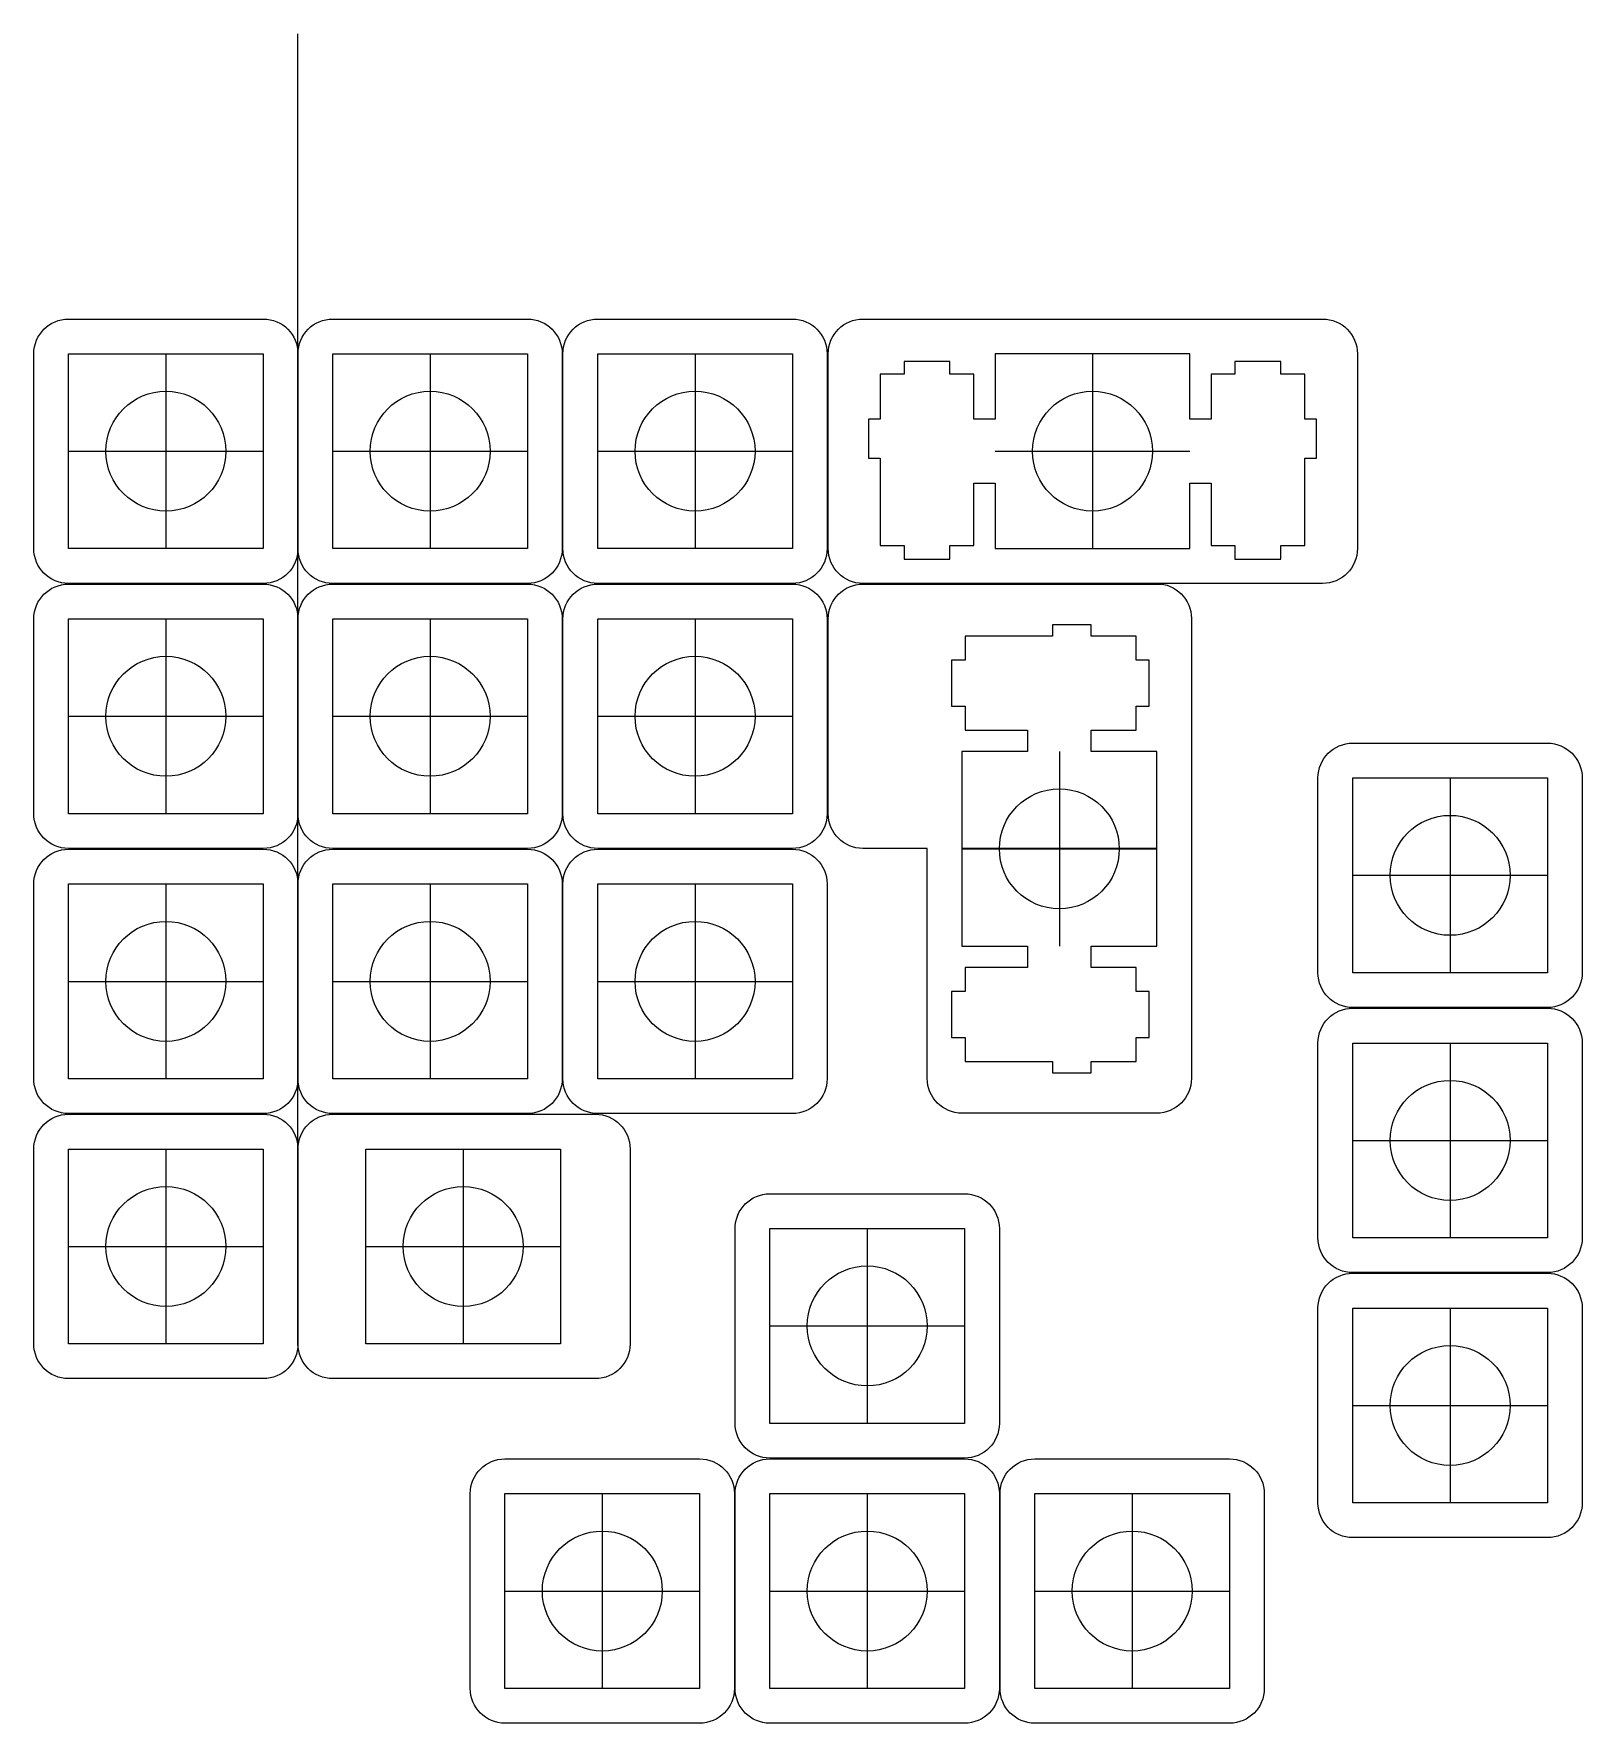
# Model space of a CAD drawing. Header units: millimetres. Extents: x -28 to 83, y -91 to 30.
import ezdxf

# ---------------------------------------------------------------- set-up
doc = ezdxf.new("R2010")
doc.units = ezdxf.units.MM
doc.layers.get('0').update_dxf_attribs({"color": 18, "lineweight": 25, "true_color": 0x000000})
for name, color, linetype, lineweight, true_color in [('keycap', 56, 'Continuous', 25, 0x808000), ('livello 1', 1, 'Continuous', 25, 0xff0000), ('livello 2', 3, 'Continuous', 25, 0x00ff00)]:
    doc.layers.add(name, color=color, linetype=linetype, lineweight=lineweight, true_color=true_color)

msp = doc.modelspace()

# ---------------------------------------------------------------- linework, layer by layer
at = {"color": 0}
for p, q in [((-25.9985, 7), (-11.9995, 7)), ((-25.9985, -7), (-25.9985, 7)), ((-11.9995, 7), (-11.9995, -7)), ((-6.9995, 7), (6.9995, 7)), ((-6.9995, -7), (-6.9995, 7)), ((6.9995, 7), (6.9995, -7)), ((12.0505, 7), (26.0495, 7)), ((12.0505, -7), (12.0505, 7)), ((26.0495, 7), (26.0495, -7)), ((37.3745, 6.45), (34.0755, 6.45)), ((34.0755, 6.45), (34.0755, 5.531)), ((37.3745, 5.531), (37.3745, 6.45)), ((40.6255, 7), (40.6255, 2.301)), ((54.6245, 7), (40.6255, 7)), ((54.6245, 2.301), (54.6245, 7)), ((61.1745, 6.45), (57.8745, 6.45)), ((57.8745, 6.45), (57.8745, 5.531)), ((61.1745, 5.531), (61.1745, 6.45)), ((34.0755, 5.531), (32.3505, 5.531)), ((32.3505, 5.531), (32.3505, 2.301)), ((39.1005, 5.531), (37.3745, 5.531)), ((39.1005, 2.301), (39.1005, 5.531)), ((57.8745, 5.531), (56.1505, 5.531)), ((56.1505, 5.531), (56.1505, 2.301)), ((62.8995, 5.531), (61.1745, 5.531)), ((62.8995, 2.301), (62.8995, 5.531)), ((32.3505, 2.301), (31.5245, 2.301)), ((31.5245, 2.301), (31.5245, -0.5)), ((40.6255, 2.301), (39.1005, 2.301)), ((56.1505, 2.301), (54.6245, 2.301)), ((63.7255, 2.301), (62.8995, 2.301)), ((63.7255, -0.5), (63.7255, 2.301)), ((31.5245, -0.5), (32.3505, -0.5)), ((32.3505, -0.5), (32.3505, -6.7696)), ((62.8995, -6.7696), (62.8995, -0.5)), ((62.8995, -0.5), (63.7255, -0.5)), ((39.1005, -6.7696), (39.1005, -2.2992)), ((39.1005, -2.2992), (40.6255, -2.2992)), ((40.6255, -2.2992), (40.6255, -7)), ((54.6245, -7), (54.6245, -2.2992)), ((54.6245, -2.2992), (56.1505, -2.2992)), ((56.1505, -2.2992), (56.1505, -6.7696)), ((-11.9995, -7), (-25.9985, -7)), ((6.9995, -7), (-6.9995, -7)), ((26.0495, -7), (12.0505, -7)), ((32.3505, -6.7696), (34.0755, -6.7696)), ((34.0755, -6.7696), (34.0755, -7.7496)), ((37.3745, -7.7496), (37.3745, -6.7696)), ((37.3745, -6.7696), (39.1005, -6.7696)), ((40.6255, -7), (54.6245, -7)), ((56.1505, -6.7696), (57.8745, -6.7696)), ((57.8745, -6.7696), (57.8745, -7.7496)), ((61.1745, -7.7496), (61.1745, -6.7696)), ((61.1745, -6.7696), (62.8995, -6.7696)), ((34.0755, -7.7496), (37.3745, -7.7496)), ((57.8745, -7.7496), (61.1745, -7.7496)), ((-25.9985, -12.0503), (-11.9995, -12.0503)), ((-25.9985, -26.05), (-25.9985, -12.0503)), ((-11.9995, -12.0503), (-11.9995, -26.05)), ((-6.9995, -12.0503), (6.9995, -12.0503)), ((-6.9995, -26.05), (-6.9995, -12.0503)), ((6.9995, -12.0503), (6.9995, -26.05)), ((12.0505, -12.0503), (26.0495, -12.0503)), ((12.0505, -26.05), (12.0505, -12.0503)), ((26.0495, -12.0503), (26.0495, -26.05)), ((44.7435, -13.3002), (38.4725, -13.3002)), ((38.4725, -13.3002), (38.4725, -15.0243)), ((44.7435, -12.4747), (44.7435, -13.3002)), ((47.5435, -12.4747), (44.7435, -12.4747)), ((47.5435, -13.3002), (47.5435, -12.4747)), ((50.7735, -13.3002), (47.5435, -13.3002)), ((50.7735, -15.0243), (50.7735, -13.3002)), ((38.4725, -15.0243), (37.4935, -15.0243)), ((37.4935, -15.0243), (37.4935, -18.3245)), ((51.6925, -15.0243), (50.7735, -15.0243)), ((51.6925, -18.3245), (51.6925, -15.0243)), ((37.4935, -18.3245), (38.4725, -18.3245)), ((38.4725, -18.3245), (38.4725, -20.0499)), ((50.7735, -20.0499), (50.7735, -18.3245)), ((50.7735, -18.3245), (51.6925, -18.3245)), ((38.4725, -20.0499), (42.9435, -20.0499)), ((42.9435, -20.0499), (42.9435, -21.5753)), ((47.5435, -21.5753), (47.5435, -20.0499)), ((47.5435, -20.0499), (50.7735, -20.0499)), ((42.9435, -21.5753), (38.2425, -21.5753)), ((38.2425, -21.5753), (38.2425, -35.575)), ((52.2435, -21.5753), (47.5435, -21.5753)), ((52.2435, -35.575), (52.2435, -21.5753)), ((66.3425, -23.4796), (80.3425, -23.4796)), ((66.3425, -37.4793), (66.3425, -23.4796)), ((80.3425, -23.4796), (80.3425, -37.4793)), ((-11.9995, -26.05), (-25.9985, -26.05)), ((6.9995, -26.05), (-6.9995, -26.05)), ((26.0495, -26.05), (12.0505, -26.05)), ((-25.9985, -31.1003), (-11.9995, -31.1003)), ((-25.9985, -45.1), (-25.9985, -31.1003)), ((-11.9995, -31.1003), (-11.9995, -45.1)), ((-6.9995, -31.1003), (6.9995, -31.1003)), ((-6.9995, -45.1), (-6.9995, -31.1003)), ((6.9995, -31.1003), (6.9995, -45.1)), ((12.0505, -31.1003), (26.0495, -31.1003)), ((12.0505, -45.1), (12.0505, -31.1003)), ((26.0495, -31.1003), (26.0495, -45.1)), ((38.2425, -35.575), (42.9435, -35.575)), ((42.9435, -35.575), (42.9435, -37.1004)), ((47.5435, -37.1004), (47.5435, -35.575)), ((47.5435, -35.575), (52.2435, -35.575)), ((42.9435, -37.1004), (38.4725, -37.1004)), ((38.4725, -37.1004), (38.4725, -38.8244)), ((50.7735, -37.1004), (47.5435, -37.1004)), ((50.7735, -38.8244), (50.7735, -37.1004)), ((80.3425, -37.4793), (66.3425, -37.4793)), ((38.4725, -38.8244), (37.4935, -38.8244)), ((37.4935, -38.8244), (37.4935, -42.1247)), ((51.6925, -38.8244), (50.7735, -38.8244)), ((51.6925, -42.1247), (51.6925, -38.8244)), ((37.4935, -42.1247), (38.4725, -42.1247)), ((38.4725, -42.1247), (38.4725, -43.8501)), ((50.7735, -43.8501), (50.7735, -42.1247)), ((50.7735, -42.1247), (51.6925, -42.1247)), ((66.3425, -42.5296), (80.3425, -42.5296)), ((66.3425, -56.5293), (66.3425, -42.5296)), ((80.3425, -42.5296), (80.3425, -56.5293)), ((38.4725, -43.8501), (44.7435, -43.8501)), ((44.7435, -43.8501), (44.7435, -44.6742)), ((44.7435, -44.6742), (47.5435, -44.6742)), ((47.5435, -44.6742), (47.5435, -43.8501)), ((47.5435, -43.8501), (50.7735, -43.8501)), ((-11.9995, -45.1), (-25.9985, -45.1)), ((6.9995, -45.1), (-6.9995, -45.1)), ((26.0495, -45.1), (12.0505, -45.1)), ((-25.9985, -50.1503), (-11.9995, -50.1503)), ((-25.9985, -64.15), (-25.9985, -50.1503)), ((-11.9995, -50.1503), (-11.9995, -64.15)), ((-4.6185, -50.1503), (9.3815, -50.1503)), ((-4.6185, -64.15), (-4.6185, -50.1503)), ((9.3815, -50.1503), (9.3815, -64.15)), ((24.4315, -55.865), (38.4315, -55.865)), ((24.4315, -69.8646), (24.4315, -55.865)), ((38.4315, -55.865), (38.4315, -69.8646)), ((80.3425, -56.5293), (66.3425, -56.5293)), ((66.3425, -61.5796), (80.3425, -61.5796)), ((66.3425, -75.5793), (66.3425, -61.5796)), ((80.3425, -61.5796), (80.3425, -75.5793)), ((-11.9995, -64.15), (-25.9985, -64.15)), ((9.3815, -64.15), (-4.6185, -64.15)), ((38.4315, -69.8646), (24.4315, -69.8646)), ((5.3815, -74.9151), (19.3815, -74.9151)), ((5.3815, -88.9146), (5.3815, -74.9151)), ((19.3815, -74.9151), (19.3815, -88.9146)), ((24.4315, -74.9151), (38.4315, -74.9151)), ((24.4315, -88.9146), (24.4315, -74.9151)), ((38.4315, -74.9151), (38.4315, -88.9146)), ((43.4815, -74.9151), (57.4815, -74.9151)), ((43.4815, -88.9146), (43.4815, -74.9151)), ((57.4815, -74.9151), (57.4815, -88.9146)), ((80.3425, -75.5793), (66.3425, -75.5793)), ((19.3815, -88.9146), (5.3815, -88.9146)), ((38.4315, -88.9146), (24.4315, -88.9146)), ((57.4815, -88.9146), (43.4815, -88.9146))]:
    msp.add_line(p, q, dxfattribs=at)
at = {"flags": 128}
msp.add_lwpolyline([(-9.4995, -64.15), (-9.4995, 30)], dxfattribs=at)
at = {"layer": 'keycap', "flags": 128}
for points in [[(-11.9995, 9.5, -0.414213562), (-9.4995, 7), (-9.4995, -7, -0.414213562), (-11.9995, -9.5), (-25.9985, -9.5, -0.414213562), (-28.4985, -7), (-28.4985, 7, -0.414213562), (-25.9985, 9.5)], [(6.9995, 9.5, -0.414213562), (9.4995, 7), (9.4995, -7, -0.414213562), (6.9995, -9.5), (-6.9995, -9.5, -0.414213562), (-9.4995, -7), (-9.4995, 7, -0.414213562), (-6.9995, 9.5)], [(26.0495, 9.5, -0.414213562), (28.5495, 7), (28.5495, -7, -0.414213562), (26.0495, -9.5), (12.0505, -9.5, -0.414213562), (9.5505, -7), (9.5505, 7, -0.414213562), (12.0505, 9.5)], [(-9.4995, -26.05, -0.414213562), (-11.9995, -28.55), (-25.9985, -28.55, -0.414213562), (-28.4985, -26.05), (-28.4985, -12.0503, -0.414213562), (-25.9985, -9.5503), (-11.9995, -9.5503, -0.414213562), (-9.4995, -12.0503)], [(-9.4995, -12.0503, -0.414213562), (-6.9995, -9.5503), (6.9995, -9.5503, -0.414213562), (9.4995, -12.0503), (9.4995, -26.05, -0.414213562), (6.9995, -28.55), (-6.9995, -28.55, -0.414213562), (-9.4995, -26.05)], [(9.5505, -12.0503, -0.414213562), (12.0505, -9.5503), (26.0495, -9.5503, -0.414213562), (28.5495, -12.0503), (28.5495, -26.05, -0.414213562), (26.0495, -28.55), (12.0505, -28.55, -0.414213562), (9.5505, -26.05)], [(82.8425, -37.4793, -0.414213562), (80.3425, -39.9793), (66.3425, -39.9793, -0.414213562), (63.8425, -37.4793), (63.8425, -23.4796, -0.414213562), (66.3425, -20.9796), (80.3425, -20.9796, -0.414213562), (82.8425, -23.4796)], [(-28.4985, -31.1003, -0.414213562), (-25.9985, -28.6003), (-11.9995, -28.6003, -0.414213562), (-9.4995, -31.1003), (-9.4995, -45.1, -0.414213562), (-11.9995, -47.6), (-25.9985, -47.6, -0.414213562), (-28.4985, -45.1)], [(-9.4995, -31.1003, -0.414213562), (-6.9995, -28.6003), (6.9995, -28.6003, -0.414213562), (9.4995, -31.1003), (9.4995, -45.1, -0.414213562), (6.9995, -47.6), (-6.9995, -47.6, -0.414213562), (-9.4995, -45.1)], [(9.5505, -31.1003, -0.414213562), (12.0505, -28.6003), (26.0495, -28.6003, -0.414213562), (28.5495, -31.1003), (28.5495, -45.1, -0.414213562), (26.0495, -47.6), (12.0505, -47.6, -0.414213562), (9.5505, -45.1)], [(82.8425, -56.5293, -0.414213562), (80.3425, -59.0293), (66.3425, -59.0293, -0.414213562), (63.8425, -56.5293), (63.8425, -42.5296, -0.414213562), (66.3425, -40.0296), (80.3425, -40.0296, -0.414213562), (82.8425, -42.5296)], [(-28.4985, -50.1503, -0.414213562), (-25.9985, -47.6503), (-11.9995, -47.6503, -0.414213562), (-9.4995, -50.1503), (-9.4995, -64.15, -0.414213562), (-11.9995, -66.65), (-25.9985, -66.65, -0.414213562), (-28.4985, -64.15)], [(40.9315, -69.8646, -0.414213562), (38.4315, -72.3646), (24.4315, -72.3646, -0.414213562), (21.9315, -69.8646), (21.9315, -55.865, -0.414213562), (24.4315, -53.365), (38.4315, -53.365, -0.414213562), (40.9315, -55.865)], [(82.8425, -75.5793, -0.414213562), (80.3425, -78.0793), (66.3425, -78.0793, -0.414213562), (63.8425, -75.5793), (63.8425, -61.5796, -0.414213562), (66.3425, -59.0796), (80.3425, -59.0796, -0.414213562), (82.8425, -61.5796)], [(21.8815, -88.9146, -0.414213562), (19.3815, -91.4146), (5.3815, -91.4146, -0.414213562), (2.8815, -88.9146), (2.8815, -74.9151, -0.414213562), (5.3815, -72.4151), (19.3815, -72.4151, -0.414213562), (21.8815, -74.9151)], [(40.9315, -88.9146, -0.414213562), (38.4315, -91.4146), (24.4315, -91.4146, -0.414213562), (21.9315, -88.9146), (21.9315, -74.9151, -0.414213562), (24.4315, -72.4151), (38.4315, -72.4151, -0.414213562), (40.9315, -74.9151)], [(57.4815, -72.4151, -0.414213562), (59.9815, -74.9151), (59.9815, -88.9146, -0.414213562), (57.4815, -91.4146), (43.4815, -91.4146, -0.414213562), (40.9815, -88.9146), (40.9815, -74.9151, -0.414213562), (43.4815, -72.4151)]]:
    msp.add_lwpolyline(points, format="xyb", close=True, dxfattribs=at)
for points in [[(50.8292, -9.49985), (31.126, -9.49985, -0.414213562), (28.626, -6.99985), (28.626, 6.99985, -0.414213562), (31.126, 9.49985)], [(31.126, 9.49985), (64.175, 9.49985, -0.414213562), (66.675, 6.99985), (66.675, -6.99985, -0.414213562), (64.175, -9.49985), (50.8292, -9.49985)], [(35.74415, -28.55), (31.126, -28.55, -0.414213562), (28.626, -26.05), (28.626, -12.0503, -0.414213562), (31.126, -9.5503)], [(37.89043, -9.5503, -0.035505951), (38.24415, -9.52515), (52.24385, -9.52515, -0.414213562), (54.74385, -12.02515), (54.74385, -25.37095)], [(54.74385, -25.37095), (54.74385, -45.07415, -0.414213562), (52.24385, -47.57415), (38.24415, -47.57415, -0.414213562), (35.74415, -45.07415)], [(6.9995, -66.65), (-6.9995, -66.65, -0.414213562), (-9.4995, -64.15), (-9.4995, -50.1503, -0.414213562), (-6.9995, -47.6503), (6.9995, -47.6503)], [(-2.1175, -47.6503), (11.8815, -47.6503, -0.414213562), (14.3815, -50.1503), (14.3815, -64.15, -0.414213562), (11.8815, -66.65), (-2.1175, -66.65, -0.414213562)]]:
    msp.add_lwpolyline(points, format="xyb", dxfattribs=at)
for points in [[(31.126, -9.5503), (52.59757, -9.5503)], [(35.74415, -45.07415), (35.74415, -28.55)], [(50.8292, -28.55), (38.2425, -28.55)], [(52.2435, -28.55), (50.8292, -28.55)]]:
    msp.add_lwpolyline(points, dxfattribs=at)
at = {"layer": 'livello 1', "flags": 128}
for points in [[(-18.999, 7), (-18.999, -7)], [(0, 7), (0, -7)], [(19.05, 7), (19.05, -7)], [(47.625, 7), (47.625, -7)], [(-25.9985, 0), (-11.9995, 0)], [(-6.9995, 0), (6.9995, 0)], [(12.0505, 0), (26.0495, 0)], [(40.6255, 0), (54.6245, 0)], [(-18.999, -12.05015), (-18.999, -26.05015)], [(0, -12.05015), (0, -26.05015)], [(19.05, -12.05015), (19.05, -26.05015)], [(-25.9985, -19.05015), (-11.9995, -19.05015)], [(-6.9995, -19.05015), (6.9995, -19.05015)], [(12.0505, -19.05015), (26.0495, -19.05015)], [(45.244, -21.57515), (45.244, -35.57515)], [(73.342, -23.47945), (73.342, -37.47945)], [(38.2445, -28.57515), (52.2435, -28.57515)], [(-18.999, -31.1003), (-18.999, -45.1003)], [(0, -31.1003), (0, -45.1003)], [(19.05, -31.1003), (19.05, -45.1003)], [(66.3425, -30.47945), (80.3415, -30.47945)], [(-25.9985, -38.1003), (-11.9995, -38.1003)], [(-6.9995, -38.1003), (6.9995, -38.1003)], [(12.0505, -38.1003), (26.0495, -38.1003)], [(73.342, -42.52945), (73.342, -56.52945)], [(66.3425, -49.52945), (80.3415, -49.52945)], [(-18.999, -50.15045), (-18.999, -64.15045)], [(2.382, -50.15015), (2.382, -64.15015)], [(31.431, -55.8648), (31.431, -69.8648)], [(-25.9985, -57.15045), (-11.9995, -57.15045)], [(-4.6175, -57.15015), (9.3815, -57.15015)], [(73.342, -61.57945), (73.342, -75.57945)], [(24.4315, -62.8648), (38.4305, -62.8648)], [(66.3425, -68.57945), (80.3415, -68.57945)], [(12.381, -74.91485), (12.381, -88.91485)], [(31.431, -74.91485), (31.431, -88.91485)], [(50.481, -74.91485), (50.481, -88.91485)], [(5.3815, -81.91485), (19.3805, -81.91485)], [(24.4315, -81.91485), (38.4305, -81.91485)], [(43.4815, -81.91485), (57.4805, -81.91485)]]:
    msp.add_lwpolyline(points, dxfattribs=at)
at = {"layer": 'livello 2'}
for centre in [(-18.999, 0), (0, 0), (19.05, 0), (47.625, 0), (-18.999, -19.05015), (0, -19.05015), (19.05, -19.05015), (45.244, -28.57515), (73.342, -30.47945), (-18.999, -38.1003), (0, -38.1003), (19.05, -38.1003), (73.342, -49.52945), (-18.999, -57.15045), (2.382, -57.15015), (31.431, -62.8648), (73.342, -68.57945), (12.381, -81.91485), (31.431, -81.91485), (50.481, -81.91485)]:
    msp.add_circle(centre, 4.31138, dxfattribs=at)

doc.saveas('drawing.dxf')
